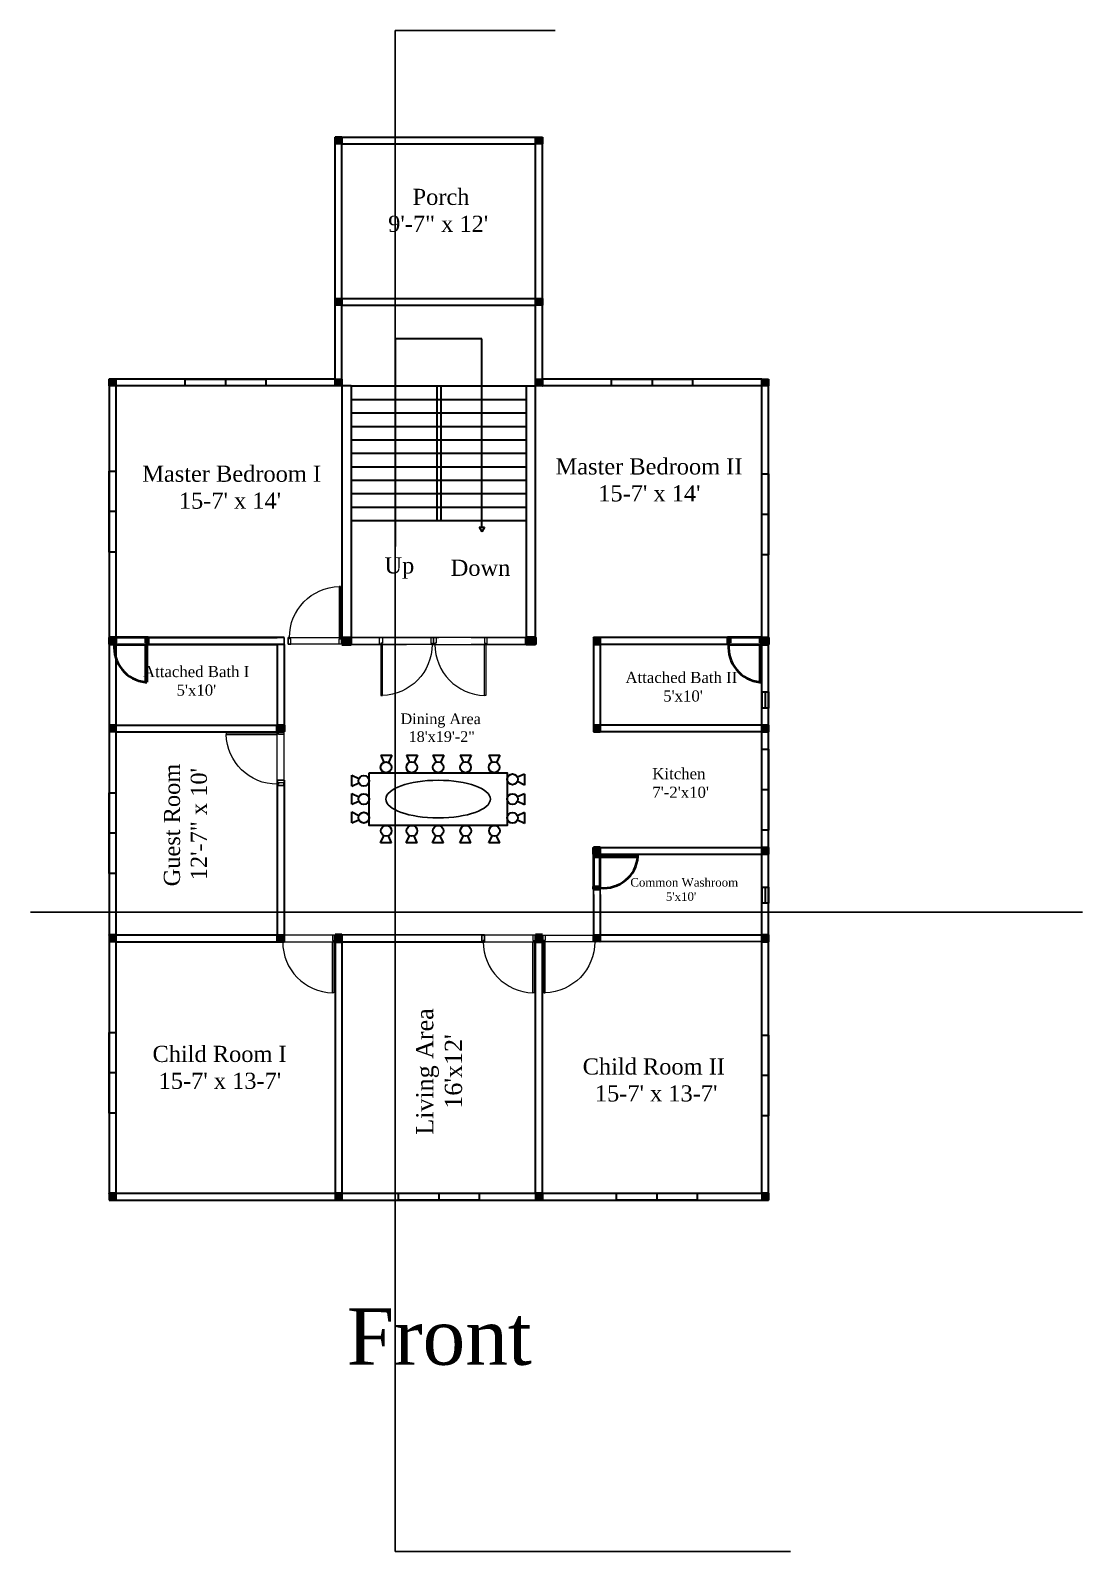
# Model space of a CAD drawing. Header units: inches. Extents: x -79350 to 491628, y -93215 to 155882.
# Drawn here: x 12364 to 13146, y -5544 to -4413 of the extents above; entities that cross this region are included whole.
import ezdxf

# ---------------------------------------------------------------- set-up
doc = ezdxf.new("R2010")
doc.units = ezdxf.units.IN
doc.header["$MEASUREMENT"] = 0
doc.layers.get('0').update_dxf_attribs({"lineweight": 30})
for name, color, linetype, lineweight in [('Column', 1, 'Continuous', 30), ('Door window', 250, 'Continuous', 15), ('Letter', 7, 'Continuous', 20)]:
    doc.layers.add(name, color=color, linetype=linetype, lineweight=lineweight)
doc.layers.add('Door', color=7, linetype='Continuous', lineweight=40, true_color=0x763422)
doc.layers.add('Window', color=7, linetype='Continuous', lineweight=30, true_color=0x6b99dd)
for name, color, linetype in [('Furnitures', 30, 'Continuous'), ('Stairs', 7, 'Continuous'), ('Wall', 7, 'Continuous')]:
    doc.layers.add(name, color=color, linetype=linetype)
doc.styles.get("Standard").update_dxf_attribs({"font": 'times.ttf', "height": 12})
pattern_1 = [(45, (7401.07689, -90.65213), (-0.0883883476, 0.0883883476), [])]

# ---------------------------------------------------------------- blocks, each defined once
blk = doc.blocks.new('d1n')
at = {"color": 1}
blk.add_lwpolyline([(-1187.2, 1281.4), (-1192.2, 1281.4), (-1192.2, 1241.4), (-1187.2, 1241.4)], close=True, dxfattribs=at)
at = {"layer": 'Door window', "color": 1}
for points in [[(-1192.2, 1281.4), (-1192.2, 1279.4), (-1188.2, 1279.4), (-1188.2, 1280.4), (-1187.2, 1280.4), (-1187.2, 1281.4), (-1192.2, 1281.4)], [(-1187.2, 1280.4), (-1149.2, 1280.4), (-1149.2, 1279.4), (-1187.2, 1279.4), (-1187.2, 1280.4)], [(-1192.2, 1241.4), (-1192.2, 1243.4), (-1188.2, 1243.4), (-1188.2, 1242.4), (-1187.2, 1242.4), (-1187.2, 1241.4), (-1192.2, 1241.4)]]:
    blk.add_lwpolyline(points, dxfattribs=at)
blk.add_arc((-1187.2, 1280.4), 38, 270, 358.4722, dxfattribs=at)

msp = doc.modelspace()

# ---------------------------------------------------------------- hatches: boundary and pattern name
at = {"layer": 'Column'}
h = msp.add_hatch(dxfattribs=at)
h.set_pattern_fill('ANSI31', color=256)
h.set_pattern_definition(pattern_1)
h.paths.add_polyline_path([(12595.5, -4492.25), (12590.5, -4492.25), (12590.5, -4497.21), (12595.5, -4497.21)])
h.paths.add_polyline_path([(12744.5, -4492.25), (12739.5, -4492.25), (12739.5, -4497.21), (12744.5, -4497.21)])
h.paths.add_polyline_path([(12595.5, -4612.25), (12590.5, -4612.25), (12590.5, -4617.21), (12595.5, -4617.21)])
h.paths.add_polyline_path([(12744.5, -4612.24), (12739.5, -4612.24), (12739.5, -4617.21), (12744.5, -4617.21)])
h.paths.add_polyline_path([(12595.5, -4672.25), (12590.5, -4672.25), (12590.5, -4677.21), (12595.5, -4677.21)])
h.paths.add_polyline_path([(12427.5, -4672.25), (12422.5, -4672.25), (12422.5, -4677.21), (12427.5, -4677.21)])
h.paths.add_polyline_path([(12744.5, -4672.25), (12739.5, -4672.25), (12739.5, -4677.21), (12744.5, -4677.21)])
h.paths.add_polyline_path([(12912.5, -4672.25), (12907.5, -4672.25), (12907.5, -4677.21), (12912.5, -4677.21)])
h.paths.add_polyline_path([(12427.5, -4864.25), (12422.5, -4864.25), (12422.5, -4869.21), (12427.5, -4869.21)])
h.paths.add_polyline_path([(12602.5, -4864.25), (12595.5, -4864.25), (12595.5, -4869.25), (12602.5, -4869.25)])
h.paths.add_polyline_path([(12787.5, -4864.25), (12782.5, -4864.25), (12782.5, -4869.25), (12787.5, -4869.25)])
h.paths.add_polyline_path([(12739.5, -4863.96), (12732.5, -4863.96), (12732.5, -4869.25), (12739.5, -4869.25)])
h.paths.add_polyline_path([(12912.5, -4864.25), (12907.5, -4864.25), (12907.5, -4869.25), (12912.5, -4869.25)])
h.paths.add_polyline_path([(12427.5, -5085.25), (12422.5, -5085.25), (12422.5, -5090.25), (12427.5, -5090.25)])
h.paths.add_polyline_path([(12552.5, -5085.25), (12547.5, -5085.25), (12547.5, -5090.21), (12552.5, -5090.21)])
h.paths.add_polyline_path([(12595.5, -5085.25), (12590.49, -5085.25), (12590.5, -5090.25), (12595.5, -5090.25)])
h.paths.add_polyline_path([(12744.5, -5085.25), (12739.5, -5085.25), (12739.5, -5090.25), (12744.5, -5090.25)])
h.paths.add_polyline_path([(12787.5, -5085.25), (12782.5, -5085.25), (12782.5, -5090.21), (12787.5, -5090.21)])
h.paths.add_polyline_path([(12787.5, -5020.25), (12782.5, -5020.25), (12782.5, -5025.25), (12787.5, -5025.25)])
h.paths.add_polyline_path([(12787.49, -4929.25), (12782.5, -4929.25), (12782.5, -4934.25), (12787.49, -4934.25)])
h.paths.add_polyline_path([(12912.5, -4929.25), (12907.5, -4929.25), (12907.5, -4934.25), (12912.5, -4934.25)])
h.paths.add_polyline_path([(12912.5, -5020.25), (12907.5, -5020.25), (12907.5, -5025.25), (12912.5, -5025.25)])
h.paths.add_polyline_path([(12912.5, -5085.25), (12907.5, -5085.25), (12907.5, -5090.25), (12912.5, -5090.25)])
h.paths.add_polyline_path([(12427.5, -5277.25), (12422.5, -5277.25), (12422.5, -5282.25), (12427.5, -5282.25)])
h.paths.add_polyline_path([(12595.5, -5277.25), (12590.5, -5277.25), (12590.5, -5282.25), (12595.5, -5282.25)])
h.paths.add_polyline_path([(12744.5, -5277.25), (12739.5, -5277.25), (12739.5, -5282.25), (12744.5, -5282.25)])
h.paths.add_polyline_path([(12912.5, -5277.25), (12907.5, -5277.25), (12907.5, -5282.25), (12912.5, -5282.25)])
h = msp.add_hatch(dxfattribs=at)
h.set_pattern_fill('ANSI31', color=256)
h.set_pattern_definition(pattern_1)
h.paths.add_polyline_path([(12427.5, -4929.25), (12422.5, -4929.25), (12422.5, -4934.25), (12427.5, -4934.25)])
h.paths.add_polyline_path([(12552.5, -4929.25), (12547.5, -4929.25), (12547.5, -4934.25), (12552.5, -4934.25)])

# ---------------------------------------------------------------- linework, layer by layer
for p, q in [((12590.5, -4497.25), (12590.5, -4492.25)), ((12595.5, -4492.25), (12590.5, -4492.25)), ((12590.5, -4672.25), (12590.5, -4497.25)), ((12595.5, -4492.25), (12739.5, -4492.25)), ((12595.5, -4672.25), (12595.5, -4497.25)), ((12595.5, -4497.25), (12739.5, -4497.25)), ((12739.5, -4492.25), (12744.5, -4492.25)), ((12739.5, -4672.25), (12739.5, -4497.25)), ((12744.5, -4497.25), (12744.5, -4492.25)), ((12744.5, -4672.25), (12744.5, -4497.25)), ((12595.5, -4612.25), (12739.5, -4612.25)), ((12595.5, -4617.25), (12739.5, -4617.25)), ((12427.5, -4672.25), (12422.5, -4672.25)), ((12422.5, -4677.25), (12422.5, -4672.25)), ((12422.5, -4677.25), (12422.5, -5277.25)), ((12590.5, -4672.25), (12427.5, -4672.25)), ((12595.5, -4677.25), (12427.5, -4677.25)), ((12427.5, -4677.25), (12427.5, -5277.25)), ((12595.5, -4672.25), (12595.5, -4677.25)), ((12595.5, -4677.25), (12595.5, -4864.25)), ((12602.5, -4677.25), (12595.5, -4677.25)), ((12602.5, -4677.25), (12602.5, -4821.25)), ((12732.5, -4677.25), (12732.5, -4821.25)), ((12732.5, -4677.25), (12739.5, -4677.25)), ((12739.5, -4672.25), (12739.5, -4677.25)), ((12739.5, -4864.25), (12739.5, -4677.25)), ((12907.5, -4677.25), (12739.5, -4677.25)), ((12907.5, -4672.25), (12744.5, -4672.25)), ((12907.5, -4672.25), (12912.5, -4672.25)), ((12907.5, -5277.25), (12907.5, -4677.25)), ((12912.5, -4677.25), (12912.5, -4672.25)), ((12912.5, -5277.25), (12912.5, -4677.25)), ((12602.5, -4821.25), (12602.5, -4869.25)), ((12732.5, -4821.25), (12732.5, -4869.25)), ((12552.5, -4869.25), (12450.83, -4869.25)), ((12450.83, -4869.25), (12547.5, -4869.25)), ((12552.5, -4864.25), (12451.5, -4864.25)), ((12451.5, -4864.25), (12547.5, -4864.25)), ((12547.5, -4869.25), (12547.5, -4934.25)), ((12552.5, -4869.25), (12552.5, -4934.25)), ((12595.5, -4864.25), (12595.38, -4864.25)), ((12602.5, -4869.25), (12595.5, -4869.25)), ((12732.5, -4869.25), (12739.5, -4869.25)), ((12883.5, -4864.25), (12782.5, -4864.25)), ((12883.5, -4869.25), (12782.5, -4869.25)), ((12782.5, -4869.25), (12782.5, -4934.25)), ((12883.5, -4869.25), (12787.5, -4869.25)), ((12787.5, -4869.25), (12787.5, -4929.25)), ((12427.5, -4929.25), (12547.5, -4929.25)), ((12427.5, -4934.25), (12547.5, -4934.25)), ((12907.5, -4929.25), (12787.5, -4929.25)), ((12907.5, -4934.25), (12787.5, -4934.25)), ((12547.5, -4970.25), (12547.5, -5085.25)), ((12552.5, -4970.25), (12552.5, -5085.25)), ((12787.5, -5020.25), (12907.5, -5020.25)), ((12787.5, -5025.25), (12907.5, -5025.25)), ((12782.5, -5055.25), (12782.5, -5085.25)), ((12787.5, -5055.25), (12787.5, -5085.25)), ((12427.5, -5085.25), (12552.5, -5085.25)), ((12590.49, -5085.25), (12595.5, -5085.25)), ((12739.5, -5085.25), (12744.5, -5085.25)), ((12782.5, -5085.25), (12907.5, -5085.25)), ((12427.5, -5090.25), (12552.5, -5090.25)), ((12590.5, -5090.25), (12590.5, -5277.25)), ((12595.5, -5090.25), (12595.5, -5277.25)), ((12595.5, -5090.25), (12701.51, -5090.25)), ((12739.5, -5277.25), (12739.5, -5090.25)), ((12744.5, -5277.25), (12744.5, -5090.25)), ((12422.5, -5277.25), (12422.5, -5282.25)), ((12427.5, -5277.25), (12907.5, -5277.25)), ((12912.5, -5277.25), (12912.5, -5282.25)), ((12427.5, -5282.25), (12422.5, -5282.25)), ((12427.5, -5282.25), (12907.5, -5282.25)), ((12907.5, -5282.25), (12912.5, -5282.25))]:
    msp.add_line(p, q)
at = {"color": 200}
for p, q in [((12699.6, -4642.32), (12635.11, -4642.32)), ((12635.11, -4642.32), (12635.11, -4796.48)), ((12699.6, -4782.21), (12699.6, -4642.32)), ((12602.5, -4677.25), (12732.5, -4677.25)), ((12666, -4677.25), (12666, -4777.25)), ((12669, -4677.25), (12669, -4777.25)), ((12602.5, -4687.25), (12732.5, -4687.25)), ((12602.5, -4697.25), (12732.5, -4697.25)), ((12602.5, -4707.25), (12732.5, -4707.25)), ((12602.5, -4717.25), (12732.5, -4717.25)), ((12602.5, -4727.25), (12732.5, -4727.25)), ((12602.5, -4737.25), (12732.5, -4737.25)), ((12602.5, -4747.25), (12732.5, -4747.25)), ((12602.5, -4757.25), (12732.5, -4757.25)), ((12602.5, -4767.25), (12732.5, -4767.25)), ((12602.5, -4777.25), (12732.5, -4777.25)), ((12697.56, -4782.21), (12701.6, -4782.21)), ((12697.56, -4782.21), (12699.6, -4785.65)), ((12701.6, -4782.21), (12699.6, -4785.65)), ((12699.6, -4785.65), (12699.6, -4785.65))]:
    msp.add_line(p, q, dxfattribs=at)
at = {"color": 30}
for p, q in [((12624.42, -4951.69), (12632.56, -4951.69)), ((12624.42, -4951.69), (12626.72, -4957)), ((12632.56, -4951.69), (12630.03, -4957.05)), ((12643.52, -4951.65), (12651.65, -4951.65)), ((12643.52, -4951.65), (12645.81, -4956.95)), ((12651.65, -4951.65), (12649.12, -4957.01)), ((12663.15, -4951.65), (12671.29, -4951.65)), ((12663.15, -4951.65), (12665.45, -4956.95)), ((12671.29, -4951.65), (12668.76, -4957.01)), ((12683.5, -4951.65), (12691.63, -4951.65)), ((12683.5, -4951.65), (12685.79, -4956.95)), ((12691.63, -4951.65), (12689.1, -4957.01)), ((12704.75, -4951.65), (12712.88, -4951.65)), ((12704.75, -4951.65), (12707.05, -4956.95)), ((12712.88, -4951.65), (12710.35, -4957.01)), ((12602.8, -4974.58), (12602.8, -4966.44)), ((12602.8, -4966.44), (12608.16, -4968.97)), ((12602.8, -4974.58), (12608.1, -4972.28)), ((12731.28, -4973.81), (12725.93, -4971.28)), ((12731.28, -4965.68), (12725.98, -4967.98)), ((12731.28, -4965.68), (12731.28, -4973.81)), ((12602.8, -4988.14), (12602.8, -4980)), ((12602.8, -4980), (12608.16, -4982.53)), ((12731.28, -4980.36), (12725.98, -4982.65)), ((12731.28, -4980.36), (12731.28, -4988.49)), ((12602.8, -4988.14), (12608.1, -4985.84)), ((12602.8, -5001.95), (12602.8, -4993.82)), ((12602.8, -4993.82), (12608.16, -4996.35)), ((12731.28, -4988.49), (12725.93, -4985.96)), ((12731.28, -4994.32), (12725.98, -4996.62)), ((12731.28, -4994.32), (12731.28, -5002.45)), ((12602.8, -5001.95), (12608.1, -4999.66)), ((12731.28, -5002.45), (12725.93, -4999.92)), ((12624.19, -5016.84), (12626.72, -5011.49)), ((12632.32, -5016.84), (12624.19, -5016.84)), ((12632.32, -5016.84), (12630.03, -5011.54)), ((12643.29, -5016.84), (12645.82, -5011.49)), ((12651.43, -5016.84), (12643.29, -5016.84)), ((12651.43, -5016.84), (12649.13, -5011.54)), ((12662.8, -5016.84), (12665.33, -5011.49)), ((12670.93, -5016.84), (12662.8, -5016.84)), ((12670.93, -5016.84), (12668.64, -5011.54)), ((12683.27, -5016.84), (12685.8, -5011.49)), ((12691.41, -5016.84), (12683.27, -5016.84)), ((12691.41, -5016.84), (12689.11, -5011.54)), ((12704.65, -5016.84), (12707.18, -5011.49)), ((12712.79, -5016.84), (12704.65, -5016.84)), ((12712.79, -5016.84), (12710.49, -5011.54))]:
    msp.add_line(p, q, dxfattribs=at)
msp.add_lwpolyline([(12615.8, -4964.65), (12718.29, -4964.65), (12718.29, -5003.85), (12615.8, -5003.85)], close=True, dxfattribs=at)
for centre in [(12628.31, -4960.68), (12647.41, -4960.63), (12667.04, -4960.63), (12687.39, -4960.63), (12708.64, -4960.63), (12611.79, -4970.69), (12722.3, -4969.57), (12611.79, -4984.25), (12722.3, -4984.25), (12611.79, -4998.06), (12722.3, -4998.21), (12628.43, -5007.86), (12647.54, -5007.86), (12667.04, -5007.86), (12687.52, -5007.86), (12708.9, -5007.86)]:
    msp.add_circle(centre, 4.01, dxfattribs=at)
at = {"layer": 'Column'}
for p, q in [((12590.5, -4492.25), (12595.5, -4492.25)), ((12590.5, -4497.21), (12590.5, -4492.25)), ((12595.5, -4497.21), (12590.5, -4497.21)), ((12595.5, -4492.25), (12595.5, -4497.21)), ((12739.5, -4492.25), (12744.5, -4492.25)), ((12739.5, -4497.21), (12739.5, -4492.25)), ((12744.5, -4497.21), (12739.5, -4497.21)), ((12744.5, -4492.25), (12744.5, -4497.21)), ((12590.5, -4612.25), (12595.5, -4612.25)), ((12590.5, -4617.21), (12590.5, -4612.25)), ((12595.5, -4612.25), (12595.5, -4617.21)), ((12739.5, -4612.24), (12744.5, -4612.24)), ((12739.5, -4617.21), (12739.5, -4612.24)), ((12744.5, -4612.24), (12744.5, -4617.21)), ((12595.5, -4617.21), (12590.5, -4617.21)), ((12744.5, -4617.21), (12739.5, -4617.21)), ((12422.5, -4672.25), (12427.5, -4672.25)), ((12422.5, -4677.21), (12422.5, -4672.25)), ((12427.5, -4677.21), (12422.5, -4677.21)), ((12427.5, -4672.25), (12427.5, -4677.21)), ((12590.5, -4672.25), (12595.5, -4672.25)), ((12590.5, -4677.21), (12590.5, -4672.25)), ((12595.5, -4677.21), (12590.5, -4677.21)), ((12595.5, -4672.25), (12595.5, -4677.21)), ((12739.5, -4672.25), (12744.5, -4672.25)), ((12739.5, -4677.21), (12739.5, -4672.25)), ((12744.5, -4677.21), (12739.5, -4677.21)), ((12744.5, -4672.25), (12744.5, -4677.21)), ((12907.5, -4672.25), (12912.5, -4672.25)), ((12907.5, -4677.21), (12907.5, -4672.25)), ((12912.5, -4677.21), (12907.5, -4677.21)), ((12912.5, -4672.25), (12912.5, -4677.21)), ((12422.5, -4864.25), (12427.5, -4864.25)), ((12422.5, -4869.21), (12422.5, -4864.25)), ((12427.5, -4869.21), (12422.5, -4869.21)), ((12427.5, -4864.25), (12427.5, -4869.21)), ((12595.5, -4864.25), (12602.5, -4864.25)), ((12595.5, -4869.25), (12595.5, -4864.25)), ((12602.5, -4869.25), (12595.5, -4869.25)), ((12602.5, -4864.25), (12602.5, -4869.25)), ((12732.5, -4863.96), (12739.5, -4863.96)), ((12732.5, -4869.25), (12732.5, -4863.96)), ((12739.5, -4869.25), (12732.5, -4869.25)), ((12739.5, -4863.96), (12739.5, -4869.25)), ((12787.5, -4864.25), (12782.5, -4864.25)), ((12782.5, -4864.25), (12782.5, -4869.25)), ((12782.5, -4869.25), (12787.5, -4869.25)), ((12787.5, -4864.25), (12787.5, -4869.25)), ((12907.5, -4864.25), (12912.5, -4864.25)), ((12907.5, -4869.25), (12907.5, -4864.25)), ((12912.5, -4869.25), (12907.5, -4869.25)), ((12912.5, -4864.25), (12912.5, -4869.25)), ((12427.5, -4929.25), (12422.5, -4929.25)), ((12422.5, -4929.25), (12422.5, -4934.25)), ((12427.5, -4934.25), (12422.5, -4934.25)), ((12427.5, -4929.25), (12427.5, -4934.25)), ((12547.5, -4929.25), (12552.5, -4929.25)), ((12547.5, -4934.25), (12547.5, -4929.25)), ((12552.5, -4934.25), (12547.5, -4934.25)), ((12552.5, -4929.25), (12552.5, -4934.25)), ((12787.49, -4929.25), (12782.49, -4929.25)), ((12782.49, -4929.25), (12782.49, -4934.25)), ((12782.49, -4934.25), (12787.49, -4934.25)), ((12787.49, -4929.25), (12787.49, -4934.25)), ((12787.5, -4934.25), (12787.5, -4934.29)), ((12912.5, -4929.25), (12907.5, -4929.25)), ((12907.5, -4929.25), (12907.5, -4934.25)), ((12907.5, -4934.25), (12912.5, -4934.25)), ((12912.5, -4929.25), (12912.5, -4934.25)), ((12782.5, -5020.25), (12787.5, -5020.25)), ((12782.5, -5025.25), (12782.5, -5020.25)), ((12787.5, -5025.25), (12782.5, -5025.25)), ((12787.5, -5020.25), (12787.5, -5025.25)), ((12912.5, -5020.25), (12907.5, -5020.25)), ((12907.5, -5020.25), (12907.5, -5025.25)), ((12907.5, -5025.25), (12912.5, -5025.25)), ((12912.5, -5020.25), (12912.5, -5025.25)), ((12427.5, -5085.25), (12422.5, -5085.25)), ((12422.5, -5085.25), (12422.5, -5090.25)), ((12427.5, -5085.25), (12427.5, -5090.25)), ((12547.5, -5085.25), (12552.5, -5085.25)), ((12547.5, -5090.21), (12547.5, -5085.25)), ((12552.5, -5085.25), (12552.5, -5090.21)), ((12590.49, -5085.25), (12595.5, -5085.25)), ((12590.5, -5090.25), (12590.49, -5085.25)), ((12595.5, -5085.25), (12595.5, -5090.25)), ((12739.5, -5085.25), (12744.5, -5085.25)), ((12739.5, -5085.25), (12739.5, -5090.25)), ((12744.5, -5085.25), (12744.5, -5090.25)), ((12782.5, -5085.25), (12787.5, -5085.25)), ((12782.5, -5090.21), (12782.5, -5085.25)), ((12787.5, -5085.25), (12787.5, -5090.21)), ((12912.5, -5085.25), (12907.5, -5085.25)), ((12907.5, -5085.25), (12907.5, -5090.25)), ((12912.5, -5085.25), (12912.5, -5090.25)), ((12427.5, -5090.25), (12422.5, -5090.25)), ((12552.5, -5090.21), (12547.5, -5090.21)), ((12595.5, -5090.25), (12590.5, -5090.25)), ((12744.5, -5090.25), (12739.5, -5090.25)), ((12787.5, -5090.21), (12782.5, -5090.21)), ((12907.5, -5090.25), (12912.5, -5090.25)), ((12427.5, -5277.25), (12422.5, -5277.25)), ((12422.5, -5277.25), (12422.5, -5282.25)), ((12427.5, -5277.25), (12427.5, -5282.25)), ((12595.5, -5277.25), (12590.5, -5277.25)), ((12590.5, -5277.25), (12590.5, -5282.25)), ((12595.5, -5277.25), (12595.5, -5282.25)), ((12744.5, -5277.25), (12739.5, -5277.25)), ((12739.5, -5277.25), (12739.5, -5282.25)), ((12744.5, -5277.25), (12744.5, -5282.25)), ((12912.5, -5277.25), (12907.5, -5277.25)), ((12907.5, -5277.25), (12907.5, -5282.25)), ((12912.5, -5277.25), (12912.5, -5282.25)), ((12422.5, -5282.25), (12427.5, -5282.25)), ((12590.5, -5282.25), (12595.5, -5282.25)), ((12739.5, -5282.25), (12744.5, -5282.25)), ((12907.5, -5282.25), (12912.5, -5282.25))]:
    msp.add_line(p, q, dxfattribs=at)
at = {"layer": 'Door'}
for p, q in [((12427.5, -4864.25), (12422.5, -4864.25)), ((12422.5, -4864.25), (12422.5, -4869.21)), ((12422.5, -4869.21), (12427.5, -4869.21)), ((12425.5, -4864.25), (12425.5, -4869.25)), ((12425.5, -4864.25), (12427.5, -4864.25)), ((12449.5, -4864.25), (12425.5, -4864.25)), ((12425.5, -4864.25), (12425.5, -4869.25)), ((12426.5, -4869.25), (12425.5, -4869.25)), ((12425.5, -4869.25), (12449.5, -4869.25)), ((12426.5, -4868.25), (12426.5, -4869.25)), ((12427.5, -4868.25), (12426.5, -4868.25)), ((12427.5, -4869.25), (12427.5, -4864.25)), ((12427.5, -4864.25), (12427.5, -4868.25)), ((12427.5, -4869.21), (12427.5, -4866.75)), ((12451.5, -4864.25), (12449.5, -4864.25)), ((12449.5, -4864.25), (12449.5, -4868.25)), ((12449.5, -4868.25), (12450.5, -4868.25)), ((12450.5, -4869.25), (12449.5, -4869.25)), ((12449.5, -4869.25), (12449.5, -4897.25)), ((12450.5, -4868.25), (12450.5, -4869.25)), ((12450.5, -4869.25), (12451.5, -4869.25)), ((12450.5, -4869.25), (12450.5, -4897.25)), ((12451.5, -4864.25), (12451.5, -4869.25)), ((12451.5, -4866.75), (12451.5, -4866.75)), ((12595.5, -4864.25), (12602.5, -4864.25)), ((12595.5, -4864.25), (12595.5, -4869.25)), ((12595.5, -4869.25), (12602.5, -4869.25)), ((12602.5, -4869.25), (12602.5, -4864.25)), ((12732.5, -4869.25), (12732.5, -4863.96)), ((12732.5, -4863.96), (12739.5, -4863.96)), ((12739.5, -4869.25), (12732.5, -4869.25)), ((12739.5, -4864.25), (12739.5, -4863.96)), ((12739.5, -4864.25), (12739.5, -4869.25)), ((12882.08, -4864.25), (12882.08, -4869.25)), ((12882.08, -4864.25), (12884.08, -4864.25)), ((12906.08, -4864.25), (12882.08, -4864.25)), ((12882.08, -4864.25), (12882.08, -4869.25)), ((12883.08, -4869.25), (12882.08, -4869.25)), ((12882.08, -4869.25), (12906.08, -4869.25)), ((12883.08, -4868.25), (12883.08, -4869.25)), ((12884.08, -4868.25), (12883.08, -4868.25)), ((12884.08, -4864.25), (12884.08, -4868.25)), ((12908.08, -4864.25), (12906.08, -4864.25)), ((12906.08, -4864.25), (12906.08, -4868.25)), ((12906.08, -4868.25), (12907.08, -4868.25)), ((12907.08, -4869.25), (12906.08, -4869.25)), ((12906.08, -4869.25), (12906.08, -4897.25)), ((12907.08, -4868.25), (12907.08, -4869.25)), ((12907.08, -4869.25), (12908.08, -4869.25)), ((12907.08, -4869.25), (12907.08, -4897.25)), ((12907.5, -4864.25), (12912.5, -4864.25)), ((12907.5, -4869.25), (12907.5, -4864.25)), ((12907.5, -4869.25), (12912.5, -4869.25)), ((12908.08, -4864.25), (12908.08, -4869.25)), ((12912.5, -4864.25), (12912.5, -4869.25)), ((12449.5, -4897.25), (12450.5, -4897.25)), ((12906.08, -4897.25), (12907.08, -4897.25)), ((12547.5, -4934.25), (12547.5, -4929.25)), ((12547.5, -4929.25), (12552.5, -4929.25)), ((12547.5, -4934.25), (12552.5, -4934.25)), ((12552.5, -4929.25), (12552.5, -4934.01)), ((12552.5, -4934.25), (12552.5, -4929.25)), ((12787.5, -5020.25), (12782.5, -5020.25)), ((12782.5, -5025.25), (12782.5, -5020.25)), ((12787.5, -5025.25), (12782.5, -5025.25)), ((12782.5, -5025.25), (12787.5, -5025.25)), ((12782.5, -5025.25), (12782.5, -5027.25)), ((12782.5, -5027.25), (12786.5, -5027.25)), ((12782.5, -5027.25), (12782.5, -5051.25)), ((12786.5, -5027.25), (12786.5, -5026.25)), ((12786.5, -5026.25), (12787.5, -5026.25)), ((12787.5, -5025.25), (12787.5, -5020.25)), ((12787.5, -5026.25), (12787.5, -5025.25)), ((12787.5, -5026.25), (12815.5, -5026.25)), ((12787.5, -5026.25), (12787.5, -5027.25)), ((12787.5, -5027.25), (12815.5, -5027.25)), ((12787.5, -5051.25), (12787.5, -5027.25)), ((12815.5, -5027.25), (12815.5, -5026.25)), ((12782.5, -5051.25), (12782.5, -5049.25)), ((12782.5, -5049.25), (12786.5, -5049.25)), ((12782.5, -5051.25), (12787.5, -5051.25)), ((12782.5, -5051.25), (12787.5, -5051.25)), ((12786.5, -5049.25), (12786.5, -5050.25)), ((12786.5, -5050.25), (12787.5, -5050.25)), ((12787.5, -5050.25), (12787.5, -5051.25)), ((12595.5, -5085.25), (12590.49, -5085.25)), ((12590.49, -5085.25), (12590.49, -5085.25)), ((12590.5, -5090.25), (12590.49, -5085.25)), ((12595.5, -5090.25), (12595.5, -5085.25)), ((12744.5, -5085.25), (12739.5, -5085.25)), ((12739.5, -5085.25), (12739.5, -5090.25)), ((12744.5, -5090.25), (12744.5, -5085.25)), ((12590.5, -5090.25), (12595.5, -5090.25)), ((12739.5, -5090.25), (12744.5, -5090.25))]:
    msp.add_line(p, q, dxfattribs=at)
for centre, radius, start, end in [((12451.79, -4871.92), 25.43, 173.96661, 264.83471), ((12451.79, -4871.92), 25.43, 162.43884, 162.77277), ((12908.37, -4871.92), 25.43, 173.96661, 264.83471), ((12908.37, -4871.92), 25.43, 162.43884, 162.77277), ((12790.17, -5024.96), 25.43, 263.96661, 354.83471), ((12790.17, -5024.96), 25.43, 252.43884, 252.77277), ((12591.77, -5086.85), 39.41, 184.88382, 184.93654)]:
    msp.add_arc(centre, radius, start, end, dxfattribs=at)
at = {"layer": 'Furnitures'}
msp.add_ellipse((12667.04, -4984.25), major_axis=(38.81, 0), ratio=0.3605472, dxfattribs=at)
at = {"layer": 'Wall'}
for p, q in [((12635.11, -5543.5), (12635.11, -4413)), ((12635.11, -4413), (12754, -4413)), ((12552.5, -4869.25), (12552.5, -4864.25)), ((12602.5, -4864.25), (12667.5, -4864.25)), ((12602.5, -4869.25), (12643.5, -4869.25)), ((12691.5, -4864.25), (12732.5, -4864.25)), ((12691.5, -4869.25), (12732.5, -4869.25)), ((12883.5, -4864.25), (12883.5, -4869.25)), ((12547.5, -4970.25), (12552.5, -4970.25)), ((12782.5, -5055.25), (12782.5, -5051.25)), ((12787.5, -5055.25), (12787.5, -5051.25)), ((12364, -5068.25), (13146, -5068.25)), ((12595.5, -5085.25), (12701.5, -5085.25)), ((12701.5, -5090.21), (12701.5, -5085.25)), ((12787.5, -5090.21), (12907.5, -5090.21)), ((12635.11, -5543.5), (12929, -5543.5))]:
    msp.add_line(p, q, dxfattribs=at)
at = {"layer": 'Window'}
for p, q in [((12479, -4672.25), (12539, -4672.25)), ((12479, -4677.25), (12479, -4672.25)), ((12539, -4677.25), (12479, -4677.25)), ((12509, -4672.25), (12509, -4677.25)), ((12539, -4672.25), (12539, -4677.25)), ((12796, -4672.25), (12856, -4672.25)), ((12796, -4677.25), (12796, -4672.25)), ((12856, -4677.25), (12796, -4677.25)), ((12826, -4672.25), (12826, -4677.25)), ((12856, -4672.25), (12856, -4677.25)), ((12422.5, -4800.65), (12422.5, -4740.65)), ((12422.5, -4740.65), (12427.5, -4740.65)), ((12427.5, -4740.65), (12427.5, -4800.65)), ((12907.58, -4802.65), (12907.58, -4742.65)), ((12907.58, -4742.65), (12912.58, -4742.65)), ((12912.58, -4742.65), (12912.58, -4802.65)), ((12427.5, -4770.65), (12422.5, -4770.65)), ((12912.58, -4772.65), (12907.58, -4772.65)), ((12427.5, -4800.65), (12422.5, -4800.65)), ((12912.58, -4802.65), (12907.58, -4802.65)), ((12907.58, -4916.65), (12907.58, -4904.65)), ((12907.58, -4904.65), (12912.58, -4904.65)), ((12907.58, -4904.65), (12907.58, -4916.65)), ((12910.08, -4904.65), (12910.08, -4916.65)), ((12912.58, -4904.65), (12912.58, -4916.65)), ((12912.58, -4904.65), (12912.58, -4916.65)), ((12912.58, -4904.65), (12912.58, -4916.65)), ((12912.58, -4904.65), (12912.58, -4916.65)), ((12912.58, -4916.65), (12907.58, -4916.65)), ((12907.5, -5007.25), (12907.5, -4947.25)), ((12907.5, -4947.25), (12912.5, -4947.25)), ((12912.5, -4947.25), (12912.5, -5007.25)), ((12422.5, -5039.65), (12422.5, -4979.65)), ((12422.5, -4979.65), (12427.5, -4979.65)), ((12427.5, -4979.65), (12427.5, -5039.65)), ((12907.5, -4977.25), (12912.5, -4977.25)), ((12912.5, -5007.25), (12907.5, -5007.25)), ((12912.5, -5007.25), (12912.5, -5002.25)), ((12427.5, -5009.65), (12422.5, -5009.65)), ((12427.5, -5039.65), (12422.5, -5039.65)), ((12907.5, -5061.65), (12907.5, -5049.65)), ((12907.5, -5049.65), (12912.5, -5049.65)), ((12907.5, -5049.65), (12907.5, -5061.65)), ((12910, -5049.65), (12910, -5061.65)), ((12912.5, -5049.65), (12912.5, -5061.65)), ((12912.5, -5049.65), (12912.5, -5061.65)), ((12912.5, -5049.65), (12912.5, -5061.65)), ((12912.5, -5049.65), (12912.5, -5061.65)), ((12912.5, -5061.65), (12907.5, -5061.65)), ((12422.5, -5217.65), (12422.5, -5157.65)), ((12422.5, -5157.65), (12427.5, -5157.65)), ((12427.5, -5157.65), (12427.5, -5217.65)), ((12907.5, -5219.65), (12907.5, -5159.65)), ((12907.5, -5159.65), (12912.5, -5159.65)), ((12912.5, -5159.65), (12912.5, -5219.65)), ((12427.5, -5187.65), (12422.5, -5187.65)), ((12912.5, -5189.65), (12907.5, -5189.65)), ((12427.5, -5217.65), (12422.5, -5217.65)), ((12912.5, -5219.65), (12907.5, -5219.65)), ((12637.5, -5277.25), (12697.5, -5277.25)), ((12637.5, -5282.25), (12637.5, -5277.25)), ((12667.5, -5277.25), (12667.5, -5282.25)), ((12697.5, -5277.25), (12697.5, -5282.25)), ((12799.58, -5277.25), (12859.58, -5277.25)), ((12799.58, -5282.25), (12799.58, -5277.25)), ((12829.58, -5277.25), (12829.58, -5282.25)), ((12859.58, -5277.25), (12859.58, -5282.25)), ((12697.5, -5282.25), (12637.5, -5282.25)), ((12859.58, -5282.25), (12799.58, -5282.25))]:
    msp.add_line(p, q, dxfattribs=at)

# ---------------------------------------------------------------- block references
at = {"layer": 'Door window', "xscale": -1}
for p, rotation in [((11314.11, -3677.01), 270), ((13904.96, -6056.48), 90), ((14025.89, -6277.48), 90)]:
    msp.add_blockref('d1n', p, dxfattribs=dict(at, rotation=rotation))
at = {"layer": 'Door window'}
for p, rotation in [((11422.19, -6056.48), 270), ((11309.1, -6277.48), 270.000000000013), ((11458.11, -6277.48), 270)]:
    msp.add_blockref('d1n', p, dxfattribs=dict(at, rotation=rotation))
at = {"layer": 'Door window', "xscale": -1}
msp.add_blockref('d1n', (11360.26, -6215.63), dxfattribs=at)

# ---------------------------------------------------------------- texts
at = {"layer": 'Letter', "attachment_point": 1}
for s, width, gutter_width, heights, insert, char_height in [('    Porch^J9\'-7" x 12\'', 87.6736, 60, [0], (12629.91, -4530.7), 12), ("Master Bedroom I^J      15-7' x 14'", 143.7063, 60, [47.61], (12447.12, -4736.46), 12), ("Master Bedroom II^J       15-7' x 14'", 143.7063, 60, [47.61], (12754.29, -4731.03), 12), ("Attached Bath I^J        5'x10'", 97.678, 41.31, [0], (12447.66, -4885.36), 8.2616), ("Attached Bath II^J         5'x10'", 97.678, 41.31, [0], (12806.23, -4889.72), 8.2616), ('Dining Area ^J  18\'x19\'-2"', 95.1702, 39.74, [31.53], (12639.08, -4920.6), 7.9471), ("       Kitchen^J       7'-2'x10'", 97.678, 41.31, [0], (12804.39, -4961.26), 8.2616), ("Common Washroom^J           5'x10'", 93.1404, 31.73, [17.19], (12809.89, -5042.96), 6.3452), ("Child Room I^J 15-7' x 13-7'", 143.7063, 60, [47.61], (12454.75, -5167.63), 12), ("Child Room II^J  15-7' x 13-7'", 143.7063, 60, [47.61], (12774.45, -5176.97), 12)]:
    msp.add_mtext_dynamic_manual_height_columns(s, width=width, gutter_width=gutter_width, heights=heights, dxfattribs=dict(at, insert=insert, char_height=char_height))
at = {"layer": 'Letter', "attachment_point": 1, "rotation": 90}
for s, width, gutter_width, heights, insert, char_height in [('Guest Room^J 12\'-7" x 10\'', 159.6277, 60, [0], (12463.16, -5049.11), 12), ("Living Area ^J    16'x12'", 153.1953, 63.96, [50.75], (12650.65, -5233.65), 12.7924)]:
    msp.add_mtext_dynamic_manual_height_columns(s, width=width, gutter_width=gutter_width, heights=heights, dxfattribs=dict(at, insert=insert, char_height=char_height))
at = {"layer": 'Stairs', "char_height": 12, "attachment_point": 1}
for s, width, insert in [('Up', 69.7229, (12627.14, -4804.57)), ('Down', 86.0171, (12676.38, -4806.35))]:
    msp.add_mtext_dynamic_manual_height_columns(s, width=width, gutter_width=60, heights=[0], dxfattribs=dict(at, insert=insert))
at = {"layer": 'Wall', "insert": (12599.08, -5362.65), "char_height": 42, "attachment_point": 1}
msp.add_mtext_dynamic_manual_height_columns('Front', width=427, gutter_width=60, heights=[0], dxfattribs=at)

doc.saveas('drawing.dxf')
